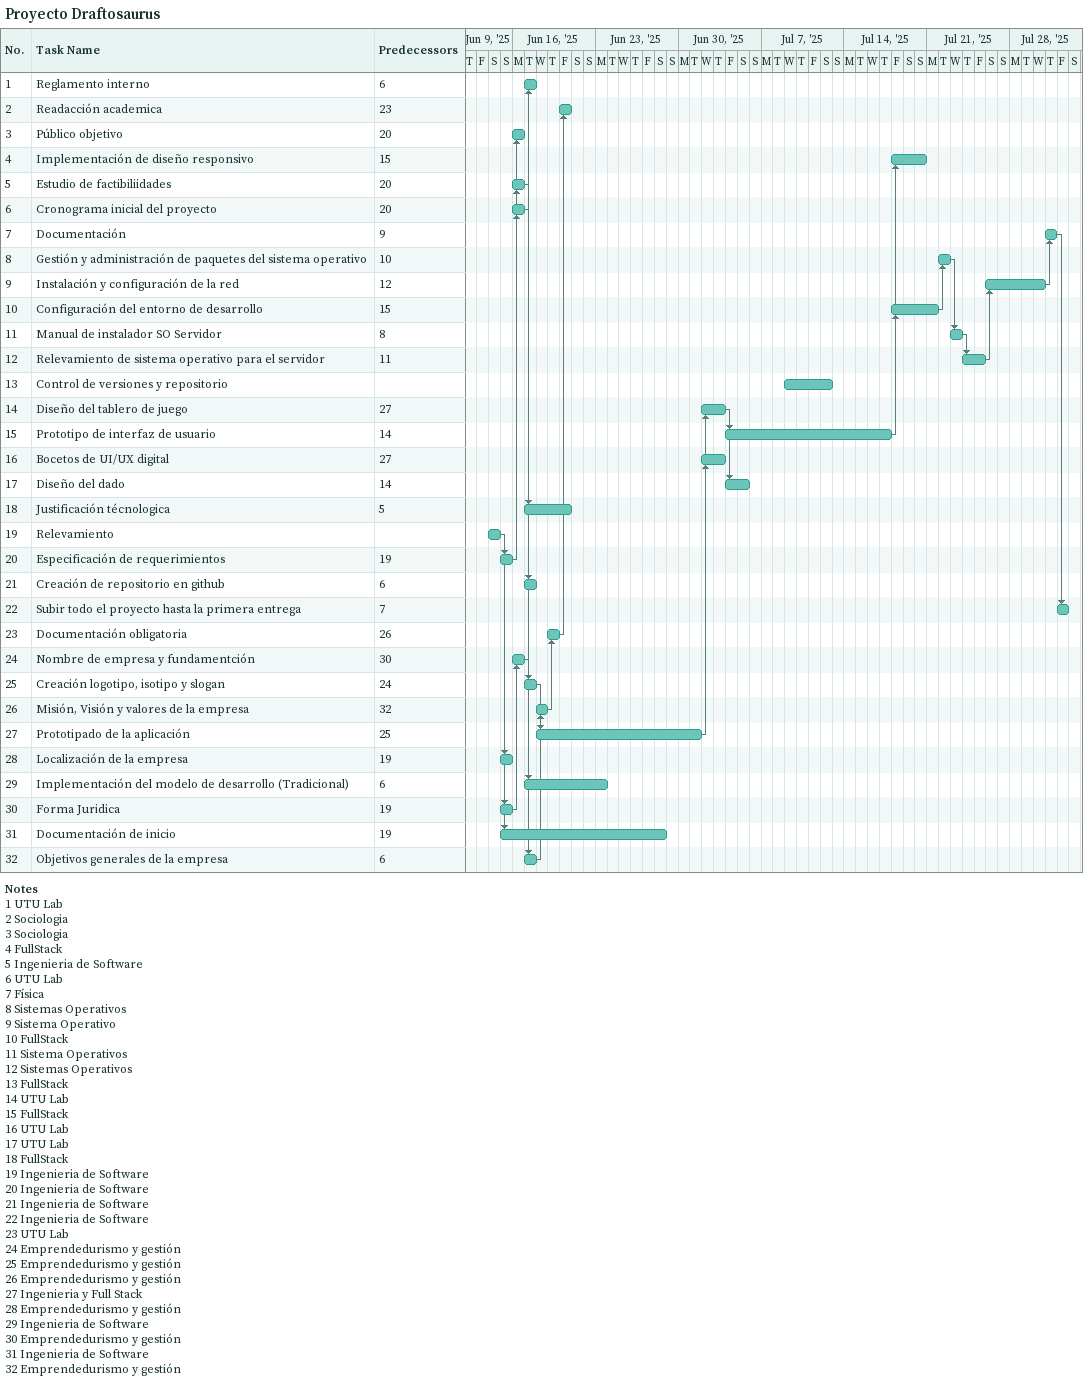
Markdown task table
Proyecto Draftosaurus

| ID | Task | Start | Finish | Predecessors |
|---|---|---|---|---|
| 1 | Reglamento interno | 2025-06-17 | 2025-06-17 | 6 |
| 2 | Readacción academica | 2025-06-20 | 2025-06-20 | 23 |
| 3 | Público objetivo | 2025-06-16 | 2025-06-16 | 20 |
| 4 | Implementación de diseño responsivo | 2025-07-18 | 2025-07-20 | 15 |
| 5 | Estudio de factibiliidades | 2025-06-16 | 2025-06-16 | 20 |
| 6 | Cronograma inicial del proyecto | 2025-06-16 | 2025-06-16 | 20 |
| 7 | Documentación | 2025-07-31 | 2025-07-31 | 9 |
| 8 | Gestión y administración de paquetes del sistema operativo | 2025-07-22 | 2025-07-22 | 10 |
| 9 | Instalación y configuración de la red | 2025-07-26 | 2025-07-30 | 12 |
| 10 | Configuración del entorno de desarrollo | 2025-07-18 | 2025-07-21 | 15 |
| 11 | Manual de instalador SO Servidor | 2025-07-23 | 2025-07-23 | 8 |
| 12 | Relevamiento de sistema operativo para el servidor | 2025-07-24 | 2025-07-25 | 11 |
| 13 | Control de versiones y repositorio | 2025-07-09 | 2025-07-12 |  |
| 14 | Diseño del tablero de juego | 2025-07-02 | 2025-07-03 | 27 |
| 15 | Prototipo de interfaz de usuario | 2025-07-04 | 2025-07-17 | 14 |
| 16 | Bocetos de UI/UX digital | 2025-07-02 | 2025-07-03 | 27 |
| 17 | Diseño del dado | 2025-07-04 | 2025-07-05 | 14 |
| 18 | Justificación técnologica | 2025-06-17 | 2025-06-20 | 5 |
| 19 | Relevamiento | 2025-06-14 | 2025-06-14 |  |
| 20 | Especificación de requerimientos | 2025-06-15 | 2025-06-15 | 19 |
| 21 | Creación de repositorio en github | 2025-06-17 | 2025-06-17 | 6 |
| 22 | Subir todo el proyecto hasta la primera entrega | 2025-08-01 | 2025-08-01 | 7 |
| 23 | Documentación obligatoria | 2025-06-19 | 2025-06-19 | 26 |
| 24 | Nombre de empresa y fundamentción | 2025-06-16 | 2025-06-16 | 30 |
| 25 | Creación logotipo, isotipo y slogan | 2025-06-17 | 2025-06-17 | 24 |
| 26 | Misión, Visión y valores de la empresa | 2025-06-18 | 2025-06-18 | 32 |
| 27 | Prototipado de la aplicación | 2025-06-18 | 2025-07-01 | 25 |
| 28 | Localización de la empresa | 2025-06-15 | 2025-06-15 | 19 |
| 29 | Implementación del modelo de desarrollo (Tradicional) | 2025-06-17 | 2025-06-23 | 6 |
| 30 | Forma Juridica | 2025-06-15 | 2025-06-15 | 19 |
| 31 | Documentación de inicio | 2025-06-15 | 2025-06-28 | 19 |
| 32 | Objetivos generales de la empresa | 2025-06-17 | 2025-06-17 | 6 |

Notes
- 1: UTU Lab
- 2: Sociologia
- 3: Sociologia
- 4: FullStack
- 5: Ingenieria de Software
- 6: UTU Lab
- 7: Física
- 8: Sistemas Operativos
- 9: Sistema Operativo
- 10: FullStack
- 11: Sistema Operativos
- 12: Sistemas Operativos
- 13: FullStack
- 14: UTU Lab
- 15: FullStack
- 16: UTU Lab
- 17: UTU Lab
- 18: FullStack
- 19: Ingenieria de Software
- 20: Ingenieria de Software
- 21: Ingenieria de Software
- 22: Ingenieria de Software
- 23: UTU Lab
- 24: Emprendedurismo y gestión
- 25: Emprendedurismo y gestión
- 26: Emprendedurismo y gestión
- 27: Ingenieria y Full Stack
- 28: Emprendedurismo y gestión
- 29: Ingenieria de Software
- 30: Emprendedurismo y gestión
- 31: Ingenieria de Software
- 32: Emprendedurismo y gestión
